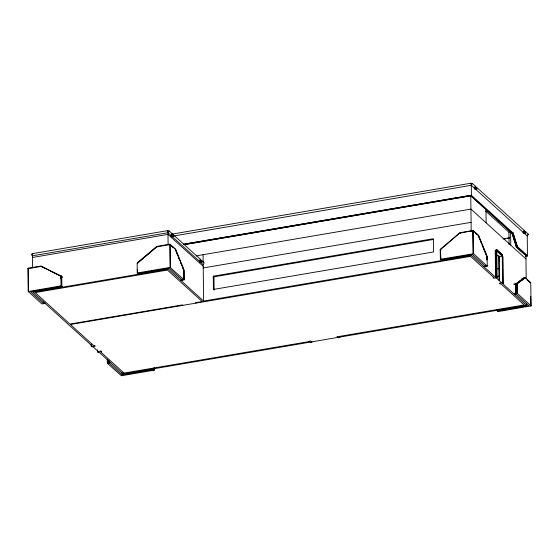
<?xml version="1.0" encoding="UTF-8"?>
<svg xmlns="http://www.w3.org/2000/svg" width="559" height="559" viewBox="0 0 559 559"><rect width="100%" height="100%" fill="white"/><g stroke="black" fill="none" stroke-linecap="round" stroke-linejoin="round"><path stroke-width="0.84" d="M182.416 279.94L180.795 280.136M483.835 266.51L485.589 266.245M485.512 266.259L483.898 266.447M515.782 293.775L514.091 293.978L515.803 293.81M515.671 283.972L523.706 278.068L525.355 277.788L530.764 282.686L531.05 305.864L498.097 311.601L497.405 310.972L528.821 305.626L515.698 293.734L515.657 284.007M172.039 233.599L170.956 235.444L171.194 236.205L171.886 236.827L173.542 236.548L172.039 233.599L169.049 230.888L167.483 230.657L32.443 253.653L32.52 267.908M496.769 250.837L502.275 256.246L502.604 282.735L503.289 283.357L502.464 283.497L526.522 305.291L339.669 337.112L340.019 337.419L338.363 337.706L336.979 336.455L338.978 336.483L524.174 304.948L500.808 283.783L499.984 283.923L499.292 283.294L502.848 282.54L502.527 256.05L496.769 250.837L497.077 277.725L493.772 278.291L493.08 277.662L493.904 277.523L470.538 256.357L70.385 324.493L93.751 345.665L94.576 345.518L95.268 346.147L91.962 346.713L91.243 345.937L91.962 346.713M153.515 369.548L122.093 374.9L108.977 363.015L110.696 362.56L107.321 363.294L107.272 359.157M62.328 286.977L61.763 286.215L62.482 286.858M441.379 259.704L441.924 260.459M513.994 284.272L517.229 283.518L525.355 277.788M45.139 303.278L43.469 303.565L45.132 303.083M523.72 278.284L522.05 278.564M478.434 235.912L486.435 255.232M152.495 368.8L153.809 369.841M497.789 310.755L496.818 310.091L498.251 311.174M109.047 363.036L108.942 360.527M441.324 259.628L442.043 260.27M41.408 266.238L44.385 268.034M61.259 276.544L60.952 275.873L61.392 278.431M168.112 244.814L167.966 232.733L169.049 230.888M171.886 236.827L173.192 234.64L200.353 259.25L201.855 262.199L200.199 262.478L199.507 261.857L199.27 261.095L200.353 259.25M495.56 277.243L495.232 250.753L495.903 249.726L496.734 249.587L496.315 250.809L496.385 277.103L495.56 277.243L471.503 255.449L203.63 301.063L203.183 264.638L204.266 262.8L201.506 260.291L200.255 261.081M183.338 244.297L471.419 195.245L471.293 185.308L472.376 183.471L475.367 186.182L476.869 189.131L475.213 189.41L474.521 188.781L474.291 188.02L475.367 186.182M523.671 231.719L525.32 231.433L525.67 233.341L524.021 233.62L523.329 232.998L523.091 232.237L524.174 230.392L476.52 187.223L475.276 188.006M525.32 231.433L528.318 234.144L527.235 235.989L527.479 255.854L525.502 256.134M200.199 262.478L201.855 262.199L201.506 260.291M512.987 233.152L517.187 246.54L512.987 233.152L512.163 233.292L516.341 246.708L517.187 246.54M524.021 233.62L524.244 233.278L527.235 235.989L528.318 234.144M43.581 303.677L30.465 291.791L61.881 286.439L61.756 276.509L41.066 266.014L28.111 268.222L28.236 291.553L41.932 303.956L43.581 303.677L43.553 301.266M28.236 291.553L61.19 285.817L61.881 286.439M123.057 373.992L124.021 373.084L309.218 341.549L308.868 341.242L310.524 340.955L311.908 342.206L309.91 342.178L123.057 373.992L99.006 352.198L98.174 352.338L97.462 351.569L98.174 352.338M183.743 244.723L470.776 195.853L471.265 195.266L183.457 244.269M527.479 255.854L517.348 246.68L513.085 232.991L471.363 195.28L470.881 195.734L512.058 233.103L512.889 232.963M471.957 231.272L472.6 230.944M61.553 276.467L62.398 277.194L60.91 276.307L60.945 278.864M137.493 262.947L156.716 246.708L152.23 250.83M137.647 263.149L143.614 258.111M144.935 256.993L150.902 251.955M440.24 249.328L459.917 232.705L473.263 230.553L478.672 235.458L487.12 256.211L487.245 266.14L485.589 266.426L472.467 254.534L441.051 259.886L440.359 259.257L440.24 249.328L440.932 249.95M460.267 233.417L459.805 232.998L440.737 249.44M310.252 342.492L311.908 342.206M97.441 349.857L97.483 351.716L101.039 350.954M502.527 256.05L498.97 256.805L496.511 254.583M516.013 283.979L523.888 278.089L516.677 283.511M515.95 283.692L517.047 283.504L524.985 277.9L517.117 283.79L515.859 284.035L515.971 293.412L517.187 293.328L516.956 283.846L517.187 293.328M41.639 266.692L61.756 276.509M138.912 274.162L138.108 273.379L138.953 273.98M32.443 253.653L31.255 254.352L32.373 255.819L167.966 232.733L203.183 264.638M32.394 257.475L167.986 234.389L203.203 266.294M171.718 234.165L470.811 183.24L472.376 183.471M171.536 234.927L173.192 234.64L173.542 236.548L172.109 236.485M171.194 236.205L172.85 235.919L170.956 235.444M173.919 235.947L471.293 185.308L524.014 233.068M474.521 188.781L476.177 188.502L474.291 188.02M169.782 244.206L156.827 246.414L137.151 263.037L137.269 272.967L137.961 273.596L169.377 268.243L182.5 280.136L184.149 279.849L184.03 269.92L175.582 249.167L169.782 244.206L170.062 267.384L184.149 279.849M157.219 246.75L169.51 244.653M183.806 244.653L470.783 195.72M61.371 276.726L61.483 286.11M196.202 255.875L470.937 209.094L525.956 258.936M199.507 261.857L201.163 261.57L199.27 261.095M137.339 269.389L137.381 272.799L137.612 269.34M137.269 272.967L170.062 267.384M138.115 273.169L137.381 272.799M183.757 279.521L183.918 270.088M203.224 267.95L471.097 222.335M180.767 280.304L182.416 279.968M472.6 230.671L460.316 233.04M213.265 276.195L433.379 238.714L433.539 251.962L213.433 289.436L213.265 276.195L213.957 276.817L214.118 290.065M213.957 276.817L433.211 239.49M485.575 211.043L508.949 232.209L510.598 231.929L510.758 245.17M470.776 195.853L511.981 233.18L513.085 232.991M523.329 232.998L524.978 232.712L525.67 233.341M502.974 238.882L509.759 237.729M440.359 249.705L440.932 259.502L440.471 259.09L440.359 249.705L440.82 250.125M440.359 259.257L473.55 253.73L487.245 266.14M511.981 233.18L516.243 246.868L517.348 246.68M516.439 246.896L517.264 246.687L527.249 255.798L526.082 255.561L516.439 246.896L526.082 255.631L527.249 255.798M495.232 250.753L496.315 250.809M486.777 259.837L487.008 256.378M525.502 256.064L527.214 255.84M496.259 269.089L499.697 268.509M496.294 276.516L499.732 275.929M522.085 278.424L523.776 278.214M524.097 278.123L525.201 278.214M523.951 278.375L525.055 278.186M515.859 284.035L517.075 283.951M107.594 362.973L108.809 362.889L107.594 362.973L107.552 359.563M515.971 293.412L517.075 293.223M515.698 293.734L517.354 293.454L531.05 305.864M311.559 341.898L338.02 337.391M154.172 367.696L154.2 370.177L121.408 375.76L107.321 363.294M504.064 239.014L505.783 238.728M507.509 238.441L509.228 238.162M28.027 268.299L29.459 268.509M171.879 236.275L173.542 236.548L172.06 236.059M200.192 261.926L201.855 262.199M523.091 232.237L524.978 232.712L524.174 230.392M50.638 271.115L56.892 274.203M58.457 274.972L60.023 275.741M516.243 246.868L525.914 255.624M496.923 249.88L502.352 254.799L496.734 249.587L496.064 250.614L496.385 277.103L497.077 277.725L496.637 276.908M473.152 230.748L477.645 234.815M527.123 279.682L530.33 282.861L527.123 279.954M475.723 233.348L477.645 235.094M486.735 256.427L486.889 259.942M502.848 282.54L503.289 283.357L502.988 256.854L502.255 254.59M496.252 277.865L501.772 282.875M170.062 244.458L175.191 249.111M170.062 244.737L173.269 247.644M183.645 270.137L183.869 279.619M157.219 246.47L157.68 246.889M203.63 301.063L168.413 269.152L32.82 292.238L92.095 345.944L91.271 346.084L91.222 344.197M196.055 303.097L195.594 302.678L202.204 301.553L167.448 270.06L35.161 292.588L69.924 324.073L182.367 304.928L182.828 305.347M61.763 286.061L61.301 285.642L61.183 276.265M154.2 370.177L152.635 368.926M100.795 351.15L101.479 351.779L100.655 351.918L124.021 373.084M92.787 346.566L98.314 351.576M513.973 284.119L515.587 283.902M478.749 236.695L479.706 239.035M480.342 240.594L481.292 242.934M482.242 245.268L486.372 255.407M183.338 268.942L175.4 249.454L177.881 255.861M178.517 257.419L179.467 259.76M180.739 262.877L181.689 265.218M182.646 267.558L183.275 269.117M498.768 255.407L499.411 257.468L499.46 261.815M470.811 183.24L471.293 185.308M167.966 232.733L167.483 230.657L167.623 231.377M476.52 187.223L476.869 189.131M530.777 296.57L530.889 306.018M525.914 255.505L526.187 278.284M526.501 303.551L526.522 305.291M517.229 283.518L517.354 293.454M515.971 284.133L516.09 293.517M508.949 232.209L509.095 244.625M499.264 280.73L498.942 256.658L499.236 280.583M485.967 209.611L486.127 222.859M473.263 230.553L473.55 253.73M472.991 230.881L473.27 253.506M472.872 230.497L473.159 253.674M470.769 195.357L471.202 231.049M203.064 254.708L203.155 262.157M170.174 244.262L170.453 267.44M154.067 368.088L154.081 369.799M122.065 372.322L122.093 374.9M108.663 360.227L108.698 362.784M107.663 359.668L107.705 363.077M61.071 275.88L61.19 285.817M40.905 266.44L28.621 268.537M28.111 268.222L28.39 291.4M486.847 265.811L485.75 265.993L486.847 265.811M121.289 375.382L121.289 375.382"/></g></svg>
